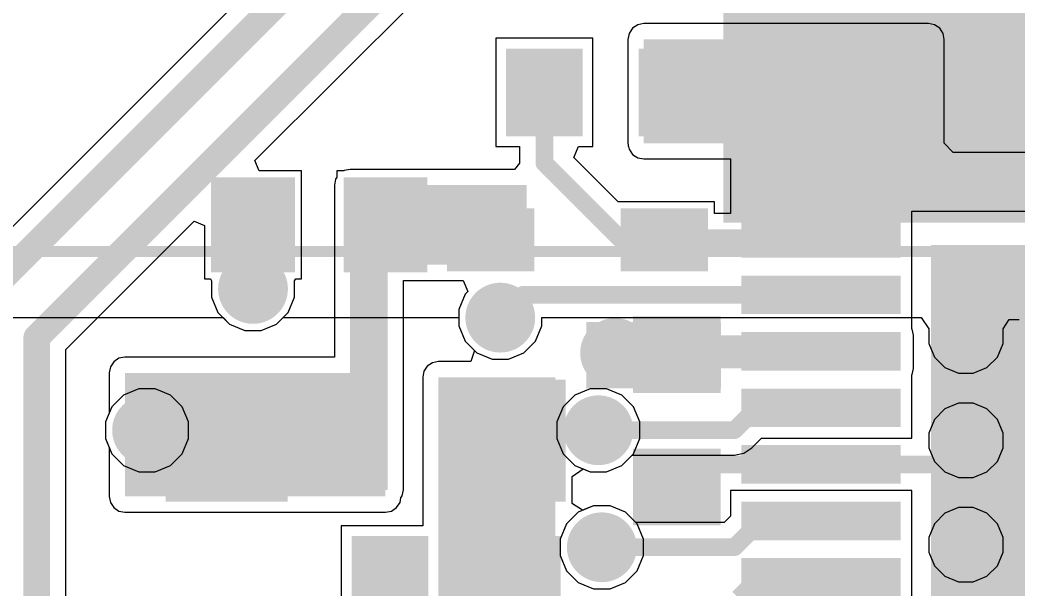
# Model space of a CAD drawing. Header units: millimetres. Extents: x 0 to 214, y 0 to 214.
# Drawn here: x 2.3914 to 2.8435, y 0.2241 to 0.4818 of the extents above; entities that cross this region are included whole.
import ezdxf

# ---------------------------------------------------------------- set-up
doc = ezdxf.new("R2010")
doc.units = ezdxf.units.MM
doc.header["$MEASUREMENT"] = 0
for name, color, linetype in [('BottomLayer', 5, 'Continuous'), ('BottomPaste', 16, 'Continuous'), ('BottomSolder', 6, 'Continuous'), ('TopLayer', 1, 'Continuous'), ('TopOverlay', 2, 'Continuous'), ('TopSolder', 216, 'Continuous'), ('ViaHoleLayer', 16, 'Continuous')]:
    doc.layers.add(name, color=color, linetype=linetype)

# ---------------------------------------------------------------- blocks, each defined once
blk = doc.blocks.new('HTSSOP_28_EP_B_26')
at = {"layer": 'BottomLayer'}
for points in [[(-0.14691, 0.15959), (-0.14691, 0.17309), (-0.07874, 0.17309), (-0.07874, 0.15959)], [(0.07874, 0.15959), (0.07874, 0.17309), (0.14691, 0.17309), (0.14691, 0.15959)], [(-0.14691, 0.134), (-0.14691, 0.1475), (-0.07874, 0.1475), (-0.07874, 0.134)], [(0.07874, 0.134), (0.07874, 0.1475), (0.14691, 0.1475), (0.14691, 0.134)], [(-0.14691, 0.10841), (-0.14691, 0.12191), (-0.07874, 0.12191), (-0.07874, 0.10841)], [(0.07874, 0.10841), (0.07874, 0.12191), (0.14691, 0.12191), (0.14691, 0.10841)], [(-0.06103, -0.11024), (-0.06103, 0.11024), (0.06102, 0.11024), (0.06102, -0.11024)], [(-0.14691, 0.08282), (-0.14691, 0.09632), (-0.07874, 0.09632), (-0.07874, 0.08282)], [(0.07874, 0.08282), (0.07874, 0.09632), (0.14691, 0.09632), (0.14691, 0.08282)], [(-0.14691, 0.05723), (-0.14691, 0.07073), (-0.07874, 0.07073), (-0.07874, 0.05723)], [(0.07874, 0.05723), (0.07874, 0.07073), (0.14691, 0.07073), (0.14691, 0.05723)], [(-0.14691, 0.03164), (-0.14691, 0.04514), (-0.07874, 0.04514), (-0.07874, 0.03164)], [(0.07874, 0.03164), (0.07874, 0.04514), (0.14691, 0.04514), (0.14691, 0.03164)], [(-0.14691, 0.00605), (-0.14691, 0.01955), (-0.07874, 0.01955), (-0.07874, 0.00605)], [(0.07874, 0.00605), (0.07874, 0.01955), (0.14691, 0.01955), (0.14691, 0.00605)], [(-0.14691, -0.01954), (-0.14691, -0.00604), (-0.07874, -0.00604), (-0.07874, -0.01954)], [(0.07874, -0.01954), (0.07874, -0.00604), (0.14691, -0.00604), (0.14691, -0.01954)], [(-0.14691, -0.04514), (-0.14691, -0.03164), (-0.07874, -0.03164), (-0.07874, -0.04514)], [(0.07874, -0.04514), (0.07874, -0.03164), (0.14691, -0.03164), (0.14691, -0.04514)], [(-0.14691, -0.07073), (-0.14691, -0.05723), (-0.07874, -0.05723), (-0.07874, -0.07073)], [(0.07874, -0.07073), (0.07874, -0.05723), (0.14691, -0.05723), (0.14691, -0.07073)], [(-0.14691, -0.09632), (-0.14691, -0.08282), (-0.07874, -0.08282), (-0.07874, -0.09632)], [(0.07874, -0.09632), (0.07874, -0.08282), (0.14691, -0.08282), (0.14691, -0.09632)], [(-0.14691, -0.12191), (-0.14691, -0.10841), (-0.07874, -0.10841), (-0.07874, -0.12191)], [(0.07874, -0.12191), (0.07874, -0.10841), (0.14691, -0.10841), (0.14691, -0.12191)], [(-0.14691, -0.1475), (-0.14691, -0.134), (-0.07874, -0.134), (-0.07874, -0.1475)], [(0.07874, -0.1475), (0.07874, -0.134), (0.14691, -0.134), (0.14691, -0.1475)], [(-0.14691, -0.17309), (-0.14691, -0.15959), (-0.07874, -0.15959), (-0.07874, -0.17309)], [(0.07874, -0.17309), (0.07874, -0.15959), (0.14691, -0.15959), (0.14691, -0.17309)]]:
    blk.add_hatch(color=5, dxfattribs=at).paths.add_polyline_path(points)
h = blk.add_hatch(color=5, dxfattribs=at)
edge = h.paths.add_edge_path()
edge.add_arc((-0.04725, 0.07087), 0.00984, 0, 360)
h = blk.add_hatch(color=5, dxfattribs=at)
edge = h.paths.add_edge_path()
edge.add_arc((-0.00001, 0.07), 0.00984, 0, 360)
h = blk.add_hatch(color=5, dxfattribs=at)
edge = h.paths.add_edge_path()
edge.add_arc((0.04725, 0.07087), 0.00984, 0, 360)
h = blk.add_hatch(color=5, dxfattribs=at)
edge = h.paths.add_edge_path()
edge.add_arc((-0.04725, 0.02362), 0.00984, 0, 360)
h = blk.add_hatch(color=5, dxfattribs=at)
edge = h.paths.add_edge_path()
edge.add_arc((-0.00001, 0.02362), 0.00984, 0, 360)
h = blk.add_hatch(color=5, dxfattribs=at)
edge = h.paths.add_edge_path()
edge.add_arc((0.04725, 0.02362), 0.00984, 0, 360)
h = blk.add_hatch(color=5, dxfattribs=at)
edge = h.paths.add_edge_path()
edge.add_arc((-0.04725, -0.02362), 0.00984, 0, 360)
h = blk.add_hatch(color=5, dxfattribs=at)
edge = h.paths.add_edge_path()
edge.add_arc((-0.00001, -0.02362), 0.00984, 0, 360)
h = blk.add_hatch(color=5, dxfattribs=at)
edge = h.paths.add_edge_path()
edge.add_arc((0.04725, -0.02362), 0.00984, 0, 360)
h = blk.add_hatch(color=5, dxfattribs=at)
edge = h.paths.add_edge_path()
edge.add_arc((-0.04725, -0.07087), 0.00984, 0, 360)
h = blk.add_hatch(color=5, dxfattribs=at)
edge = h.paths.add_edge_path()
edge.add_arc((-0.00001, -0.07087), 0.00984, 0, 360)
h = blk.add_hatch(color=5, dxfattribs=at)
edge = h.paths.add_edge_path()
edge.add_arc((0.04725, -0.07087), 0.00984, 0, 360)
at = {"layer": 'BottomPaste'}
for points in [[(-0.14691, 0.15959), (-0.14691, 0.17309), (-0.07874, 0.17309), (-0.07874, 0.15959)], [(0.07874, 0.15959), (0.07874, 0.17309), (0.14691, 0.17309), (0.14691, 0.15959)], [(-0.14691, 0.134), (-0.14691, 0.1475), (-0.07874, 0.1475), (-0.07874, 0.134)], [(0.07874, 0.134), (0.07874, 0.1475), (0.14691, 0.1475), (0.14691, 0.134)], [(-0.14691, 0.10841), (-0.14691, 0.12191), (-0.07874, 0.12191), (-0.07874, 0.10841)], [(0.07874, 0.10841), (0.07874, 0.12191), (0.14691, 0.12191), (0.14691, 0.10841)], [(-0.06103, -0.11024), (-0.06103, 0.11024), (0.06102, 0.11024), (0.06102, -0.11024)], [(-0.14691, 0.08282), (-0.14691, 0.09632), (-0.07874, 0.09632), (-0.07874, 0.08282)], [(0.07874, 0.08282), (0.07874, 0.09632), (0.14691, 0.09632), (0.14691, 0.08282)], [(-0.14691, 0.05723), (-0.14691, 0.07073), (-0.07874, 0.07073), (-0.07874, 0.05723)], [(0.07874, 0.05723), (0.07874, 0.07073), (0.14691, 0.07073), (0.14691, 0.05723)], [(-0.14691, 0.03164), (-0.14691, 0.04514), (-0.07874, 0.04514), (-0.07874, 0.03164)], [(0.07874, 0.03164), (0.07874, 0.04514), (0.14691, 0.04514), (0.14691, 0.03164)], [(-0.14691, 0.00605), (-0.14691, 0.01955), (-0.07874, 0.01955), (-0.07874, 0.00605)], [(0.07874, 0.00605), (0.07874, 0.01955), (0.14691, 0.01955), (0.14691, 0.00605)], [(-0.14691, -0.01954), (-0.14691, -0.00604), (-0.07874, -0.00604), (-0.07874, -0.01954)], [(0.07874, -0.01954), (0.07874, -0.00604), (0.14691, -0.00604), (0.14691, -0.01954)], [(-0.14691, -0.04514), (-0.14691, -0.03164), (-0.07874, -0.03164), (-0.07874, -0.04514)], [(0.07874, -0.04514), (0.07874, -0.03164), (0.14691, -0.03164), (0.14691, -0.04514)], [(-0.14691, -0.07073), (-0.14691, -0.05723), (-0.07874, -0.05723), (-0.07874, -0.07073)], [(0.07874, -0.07073), (0.07874, -0.05723), (0.14691, -0.05723), (0.14691, -0.07073)], [(-0.14691, -0.09632), (-0.14691, -0.08282), (-0.07874, -0.08282), (-0.07874, -0.09632)], [(0.07874, -0.09632), (0.07874, -0.08282), (0.14691, -0.08282), (0.14691, -0.09632)], [(-0.14691, -0.12191), (-0.14691, -0.10841), (-0.07874, -0.10841), (-0.07874, -0.12191)], [(0.07874, -0.12191), (0.07874, -0.10841), (0.14691, -0.10841), (0.14691, -0.12191)], [(-0.14691, -0.1475), (-0.14691, -0.134), (-0.07874, -0.134), (-0.07874, -0.1475)], [(0.07874, -0.1475), (0.07874, -0.134), (0.14691, -0.134), (0.14691, -0.1475)], [(-0.14691, -0.17309), (-0.14691, -0.15959), (-0.07874, -0.15959), (-0.07874, -0.17309)], [(0.07874, -0.17309), (0.07874, -0.15959), (0.14691, -0.15959), (0.14691, -0.17309)]]:
    blk.add_hatch(color=16, dxfattribs=at).paths.add_polyline_path(points)
at = {"layer": 'BottomSolder'}
for points in [[(-0.14891, 0.15759), (-0.14891, 0.17509), (-0.07674, 0.17509), (-0.07674, 0.15759)], [(0.07674, 0.15759), (0.07674, 0.17509), (0.14891, 0.17509), (0.14891, 0.15759)], [(-0.14891, 0.132), (-0.14891, 0.1495), (-0.07674, 0.1495), (-0.07674, 0.132)], [(0.07674, 0.132), (0.07674, 0.1495), (0.14891, 0.1495), (0.14891, 0.132)], [(-0.14891, 0.10641), (-0.14891, 0.12391), (-0.07674, 0.12391), (-0.07674, 0.10641)], [(0.07674, 0.10641), (0.07674, 0.12391), (0.14891, 0.12391), (0.14891, 0.10641)], [(-0.063, -0.1122), (-0.063, 0.1122), (0.06299, 0.1122), (0.06299, -0.1122)], [(-0.14891, 0.08082), (-0.14891, 0.09832), (-0.07674, 0.09832), (-0.07674, 0.08082)], [(0.07674, 0.08082), (0.07674, 0.09832), (0.14891, 0.09832), (0.14891, 0.08082)], [(-0.14891, 0.05523), (-0.14891, 0.07273), (-0.07674, 0.07273), (-0.07674, 0.05523)], [(0.07674, 0.05523), (0.07674, 0.07273), (0.14891, 0.07273), (0.14891, 0.05523)], [(-0.14891, 0.02964), (-0.14891, 0.04714), (-0.07674, 0.04714), (-0.07674, 0.02964)], [(0.07674, 0.02964), (0.07674, 0.04714), (0.14891, 0.04714), (0.14891, 0.02964)], [(-0.14891, 0.00405), (-0.14891, 0.02155), (-0.07674, 0.02155), (-0.07674, 0.00405)], [(0.07674, 0.00405), (0.07674, 0.02155), (0.14891, 0.02155), (0.14891, 0.00405)], [(-0.14891, -0.02154), (-0.14891, -0.00404), (-0.07674, -0.00404), (-0.07674, -0.02154)], [(0.07674, -0.02154), (0.07674, -0.00404), (0.14891, -0.00404), (0.14891, -0.02154)], [(-0.14891, -0.04714), (-0.14891, -0.02964), (-0.07674, -0.02964), (-0.07674, -0.04714)], [(0.07674, -0.04714), (0.07674, -0.02964), (0.14891, -0.02964), (0.14891, -0.04714)], [(-0.14891, -0.07273), (-0.14891, -0.05523), (-0.07674, -0.05523), (-0.07674, -0.07273)], [(0.07674, -0.07273), (0.07674, -0.05523), (0.14891, -0.05523), (0.14891, -0.07273)], [(-0.14891, -0.09832), (-0.14891, -0.08082), (-0.07674, -0.08082), (-0.07674, -0.09832)], [(0.07674, -0.09832), (0.07674, -0.08082), (0.14891, -0.08082), (0.14891, -0.09832)], [(-0.14891, -0.12391), (-0.14891, -0.10641), (-0.07674, -0.10641), (-0.07674, -0.12391)], [(0.07674, -0.12391), (0.07674, -0.10641), (0.14891, -0.10641), (0.14891, -0.12391)], [(-0.14891, -0.1495), (-0.14891, -0.132), (-0.07674, -0.132), (-0.07674, -0.1495)], [(0.07674, -0.1495), (0.07674, -0.132), (0.14891, -0.132), (0.14891, -0.1495)], [(-0.14891, -0.17509), (-0.14891, -0.15759), (-0.07674, -0.15759), (-0.07674, -0.17509)], [(0.07674, -0.17509), (0.07674, -0.15759), (0.14891, -0.15759), (0.14891, -0.17509)]]:
    blk.add_hatch(color=6, dxfattribs=at).paths.add_polyline_path(points)
h = blk.add_hatch(color=6, dxfattribs=at)
edge = h.paths.add_edge_path()
edge.add_arc((-0.04725, 0.07087), 0.01384, 0, 360)
h = blk.add_hatch(color=6, dxfattribs=at)
edge = h.paths.add_edge_path()
edge.add_arc((-0.00001, 0.07), 0.01384, 0, 360)
h = blk.add_hatch(color=6, dxfattribs=at)
edge = h.paths.add_edge_path()
edge.add_arc((0.04725, 0.07087), 0.01384, 0, 360)
h = blk.add_hatch(color=6, dxfattribs=at)
edge = h.paths.add_edge_path()
edge.add_arc((-0.04725, 0.02362), 0.01384, 0, 360)
h = blk.add_hatch(color=6, dxfattribs=at)
edge = h.paths.add_edge_path()
edge.add_arc((-0.00001, 0.02362), 0.01384, 0, 360)
h = blk.add_hatch(color=6, dxfattribs=at)
edge = h.paths.add_edge_path()
edge.add_arc((0.04725, 0.02362), 0.01384, 0, 360)
h = blk.add_hatch(color=6, dxfattribs=at)
edge = h.paths.add_edge_path()
edge.add_arc((-0.04725, -0.02362), 0.01384, 0, 360)
h = blk.add_hatch(color=6, dxfattribs=at)
edge = h.paths.add_edge_path()
edge.add_arc((-0.00001, -0.02362), 0.01384, 0, 360)
h = blk.add_hatch(color=6, dxfattribs=at)
edge = h.paths.add_edge_path()
edge.add_arc((0.04725, -0.02362), 0.01384, 0, 360)
h = blk.add_hatch(color=6, dxfattribs=at)
edge = h.paths.add_edge_path()
edge.add_arc((-0.04725, -0.07087), 0.01384, 0, 360)
h = blk.add_hatch(color=6, dxfattribs=at)
edge = h.paths.add_edge_path()
edge.add_arc((-0.00001, -0.07087), 0.01384, 0, 360)
h = blk.add_hatch(color=6, dxfattribs=at)
edge = h.paths.add_edge_path()
edge.add_arc((0.04725, -0.07087), 0.01384, 0, 360)
at = {"layer": 'TopLayer'}
h = blk.add_hatch(color=1, dxfattribs=at)
edge = h.paths.add_edge_path()
edge.add_arc((-0.04725, 0.07087), 0.00984, 0, 360)
h = blk.add_hatch(color=1, dxfattribs=at)
edge = h.paths.add_edge_path()
edge.add_arc((-0.00001, 0.07), 0.00984, 0, 360)
h = blk.add_hatch(color=1, dxfattribs=at)
edge = h.paths.add_edge_path()
edge.add_arc((0.04725, 0.07087), 0.00984, 0, 360)
h = blk.add_hatch(color=1, dxfattribs=at)
edge = h.paths.add_edge_path()
edge.add_arc((-0.04725, 0.02362), 0.00984, 0, 360)
h = blk.add_hatch(color=1, dxfattribs=at)
edge = h.paths.add_edge_path()
edge.add_arc((-0.00001, 0.02362), 0.00984, 0, 360)
h = blk.add_hatch(color=1, dxfattribs=at)
edge = h.paths.add_edge_path()
edge.add_arc((0.04725, 0.02362), 0.00984, 0, 360)
h = blk.add_hatch(color=1, dxfattribs=at)
edge = h.paths.add_edge_path()
edge.add_arc((-0.04725, -0.02362), 0.00984, 0, 360)
h = blk.add_hatch(color=1, dxfattribs=at)
edge = h.paths.add_edge_path()
edge.add_arc((-0.00001, -0.02362), 0.00984, 0, 360)
h = blk.add_hatch(color=1, dxfattribs=at)
edge = h.paths.add_edge_path()
edge.add_arc((0.04725, -0.02362), 0.00984, 0, 360)
h = blk.add_hatch(color=1, dxfattribs=at)
edge = h.paths.add_edge_path()
edge.add_arc((-0.04725, -0.07087), 0.00984, 0, 360)
h = blk.add_hatch(color=1, dxfattribs=at)
edge = h.paths.add_edge_path()
edge.add_arc((-0.00001, -0.07087), 0.00984, 0, 360)
h = blk.add_hatch(color=1, dxfattribs=at)
edge = h.paths.add_edge_path()
edge.add_arc((0.04725, -0.07087), 0.00984, 0, 360)
at = {"layer": 'TopSolder'}
h = blk.add_hatch(color=216, dxfattribs=at)
edge = h.paths.add_edge_path()
edge.add_arc((-0.04725, 0.07087), 0.01384, 0, 360)
h = blk.add_hatch(color=216, dxfattribs=at)
edge = h.paths.add_edge_path()
edge.add_arc((-0.00001, 0.07), 0.01384, 0, 360)
h = blk.add_hatch(color=216, dxfattribs=at)
edge = h.paths.add_edge_path()
edge.add_arc((0.04725, 0.07087), 0.01384, 0, 360)
h = blk.add_hatch(color=216, dxfattribs=at)
edge = h.paths.add_edge_path()
edge.add_arc((-0.04725, 0.02362), 0.01384, 0, 360)
h = blk.add_hatch(color=216, dxfattribs=at)
edge = h.paths.add_edge_path()
edge.add_arc((-0.00001, 0.02362), 0.01384, 0, 360)
h = blk.add_hatch(color=216, dxfattribs=at)
edge = h.paths.add_edge_path()
edge.add_arc((0.04725, 0.02362), 0.01384, 0, 360)
h = blk.add_hatch(color=216, dxfattribs=at)
edge = h.paths.add_edge_path()
edge.add_arc((-0.04725, -0.02362), 0.01384, 0, 360)
h = blk.add_hatch(color=216, dxfattribs=at)
edge = h.paths.add_edge_path()
edge.add_arc((-0.00001, -0.02362), 0.01384, 0, 360)
h = blk.add_hatch(color=216, dxfattribs=at)
edge = h.paths.add_edge_path()
edge.add_arc((0.04725, -0.02362), 0.01384, 0, 360)
h = blk.add_hatch(color=216, dxfattribs=at)
edge = h.paths.add_edge_path()
edge.add_arc((-0.04725, -0.07087), 0.01384, 0, 360)
h = blk.add_hatch(color=216, dxfattribs=at)
edge = h.paths.add_edge_path()
edge.add_arc((-0.00001, -0.07087), 0.01384, 0, 360)
h = blk.add_hatch(color=216, dxfattribs=at)
edge = h.paths.add_edge_path()
edge.add_arc((0.04725, -0.07087), 0.01384, 0, 360)
at = {"layer": 'ViaHoleLayer'}
h = blk.add_hatch(color=16, dxfattribs=at)
edge = h.paths.add_edge_path()
edge.add_arc((-0.04725, 0.07087), 0.00591, 0, 360)
h = blk.add_hatch(color=16, dxfattribs=at)
edge = h.paths.add_edge_path()
edge.add_arc((-0.00001, 0.07), 0.00591, 0, 360)
h = blk.add_hatch(color=16, dxfattribs=at)
edge = h.paths.add_edge_path()
edge.add_arc((0.04725, 0.07087), 0.00591, 0, 360)
h = blk.add_hatch(color=16, dxfattribs=at)
edge = h.paths.add_edge_path()
edge.add_arc((-0.04725, 0.02362), 0.00591, 0, 360)
h = blk.add_hatch(color=16, dxfattribs=at)
edge = h.paths.add_edge_path()
edge.add_arc((-0.00001, 0.02362), 0.00591, 0, 360)
h = blk.add_hatch(color=16, dxfattribs=at)
edge = h.paths.add_edge_path()
edge.add_arc((0.04725, 0.02362), 0.00591, 0, 360)
h = blk.add_hatch(color=16, dxfattribs=at)
edge = h.paths.add_edge_path()
edge.add_arc((-0.04725, -0.02362), 0.00591, 0, 360)
h = blk.add_hatch(color=16, dxfattribs=at)
edge = h.paths.add_edge_path()
edge.add_arc((-0.00001, -0.02362), 0.00591, 0, 360)
h = blk.add_hatch(color=16, dxfattribs=at)
edge = h.paths.add_edge_path()
edge.add_arc((0.04725, -0.02362), 0.00591, 0, 360)
h = blk.add_hatch(color=16, dxfattribs=at)
edge = h.paths.add_edge_path()
edge.add_arc((-0.04725, -0.07087), 0.00591, 0, 360)
h = blk.add_hatch(color=16, dxfattribs=at)
edge = h.paths.add_edge_path()
edge.add_arc((-0.00001, -0.07087), 0.00591, 0, 360)
h = blk.add_hatch(color=16, dxfattribs=at)
edge = h.paths.add_edge_path()
edge.add_arc((0.04725, -0.07087), 0.00591, 0, 360)
blk = doc.blocks.new('FXL2213_1R0_M_62')
at = {"layer": 'TopOverlay', "const_width": 0.005}
blk.add_lwpolyline([(0.45276, 0.43307), (-0.45276, 0.43307)], dxfattribs=at)
blk = doc.blocks.new('SOD_123F_B_66')
at = {"layer": 'BottomLayer'}
for points in [[(-0.08661, -0.02362), (-0.08661, 0.02362), (-0.03937, 0.02362), (-0.03937, -0.02362)], [(0.03937, -0.02362), (0.03937, 0.02362), (0.08661, 0.02362), (0.08661, -0.02362)], [(0.03937, -0.02362), (0.03937, 0.02362), (0.08661, 0.02362), (0.08661, -0.02362)]]:
    blk.add_hatch(color=5, dxfattribs=at).paths.add_polyline_path(points)
at = {"layer": 'BottomPaste'}
for points in [[(-0.08661, -0.02362), (-0.08661, 0.02362), (-0.03937, 0.02362), (-0.03937, -0.02362)], [(0.03937, -0.02362), (0.03937, 0.02362), (0.08661, 0.02362), (0.08661, -0.02362)], [(0.03937, -0.02362), (0.03937, 0.02362), (0.08661, 0.02362), (0.08661, -0.02362)]]:
    blk.add_hatch(color=16, dxfattribs=at).paths.add_polyline_path(points)
at = {"layer": 'BottomSolder'}
for points in [[(-0.09061, -0.02762), (-0.09061, 0.02762), (-0.03537, 0.02762), (-0.03537, -0.02762)], [(0.03537, -0.02762), (0.03537, 0.02762), (0.09061, 0.02762), (0.09061, -0.02762)], [(0.03537, -0.02762), (0.03537, 0.02762), (0.09061, 0.02762), (0.09061, -0.02762)]]:
    blk.add_hatch(color=6, dxfattribs=at).paths.add_polyline_path(points)
blk = doc.blocks.new('SOD_523F_B_67')
at = {"layer": 'BottomLayer'}
for points in [[(-0.05512, 0.01024), (-0.02362, 0.01024), (-0.02362, -0.01024), (-0.05512, -0.01024)], [(0.02362, 0.01024), (0.05512, 0.01024), (0.05512, -0.01024), (0.02362, -0.01024)]]:
    blk.add_hatch(color=5, dxfattribs=at).paths.add_polyline_path(points)
at = {"layer": 'BottomPaste'}
for points in [[(-0.05512, 0.01024), (-0.02362, 0.01024), (-0.02362, -0.01024), (-0.05512, -0.01024)], [(0.02362, 0.01024), (0.05512, 0.01024), (0.05512, -0.01024), (0.02362, -0.01024)]]:
    blk.add_hatch(color=16, dxfattribs=at).paths.add_polyline_path(points)
at = {"layer": 'BottomSolder'}
for points in [[(-0.05912, 0.01424), (-0.01962, 0.01424), (-0.01962, -0.01424), (-0.05912, -0.01424)], [(0.01962, 0.01424), (0.05912, 0.01424), (0.05912, -0.01424), (0.01962, -0.01424)]]:
    blk.add_hatch(color=6, dxfattribs=at).paths.add_polyline_path(points)
blk = doc.blocks.new('R___0603_B_122')
at = {"layer": 'BottomLayer'}
for points in [[(-0.045, -0.0175), (-0.045, 0.0175), (-0.015, 0.0175), (-0.015, -0.0175)], [(0.015, -0.0175), (0.015, 0.0175), (0.045, 0.0175), (0.045, -0.0175)]]:
    blk.add_hatch(color=5, dxfattribs=at).paths.add_polyline_path(points)
at = {"layer": 'BottomPaste'}
for points in [[(-0.045, -0.0175), (-0.045, 0.0175), (-0.015, 0.0175), (-0.015, -0.0175)], [(0.015, -0.0175), (0.015, 0.0175), (0.045, 0.0175), (0.045, -0.0175)]]:
    blk.add_hatch(color=16, dxfattribs=at).paths.add_polyline_path(points)
at = {"layer": 'BottomSolder'}
for points in [[(-0.049, -0.0215), (-0.049, 0.0215), (-0.011, 0.0215), (-0.011, -0.0215)], [(0.011, -0.0215), (0.011, 0.0215), (0.049, 0.0215), (0.049, -0.0215)]]:
    blk.add_hatch(color=6, dxfattribs=at).paths.add_polyline_path(points)
blk = doc.blocks.new('CAP_0603_B_216')
at = {"layer": 'BottomLayer'}
for points in [[(-0.045, -0.0175), (-0.045, 0.0175), (-0.015, 0.0175), (-0.015, -0.0175)], [(0.015, -0.0175), (0.015, 0.0175), (0.045, 0.0175), (0.045, -0.0175)]]:
    blk.add_hatch(color=5, dxfattribs=at).paths.add_polyline_path(points)
at = {"layer": 'BottomPaste'}
for points in [[(-0.045, -0.0175), (-0.045, 0.0175), (-0.015, 0.0175), (-0.015, -0.0175)], [(0.015, -0.0175), (0.015, 0.0175), (0.045, 0.0175), (0.045, -0.0175)]]:
    blk.add_hatch(color=16, dxfattribs=at).paths.add_polyline_path(points)
at = {"layer": 'BottomSolder'}
for points in [[(-0.04736, -0.01986), (-0.04736, 0.01986), (-0.01264, 0.01986), (-0.01264, -0.01986)], [(0.01264, -0.01986), (0.01264, 0.01986), (0.04736, 0.01986), (0.04736, -0.01986)]]:
    blk.add_hatch(color=6, dxfattribs=at).paths.add_polyline_path(points)
blk = doc.blocks.new('CAP_0603_B_219')
at = {"layer": 'BottomLayer'}
for points in [[(-0.045, -0.0175), (-0.045, 0.0175), (-0.015, 0.0175), (-0.015, -0.0175)], [(0.015, -0.0175), (0.015, 0.0175), (0.045, 0.0175), (0.045, -0.0175)]]:
    blk.add_hatch(color=5, dxfattribs=at).paths.add_polyline_path(points)
at = {"layer": 'BottomPaste'}
for points in [[(-0.045, -0.0175), (-0.045, 0.0175), (-0.015, 0.0175), (-0.015, -0.0175)], [(0.015, -0.0175), (0.015, 0.0175), (0.045, 0.0175), (0.045, -0.0175)]]:
    blk.add_hatch(color=16, dxfattribs=at).paths.add_polyline_path(points)
at = {"layer": 'BottomSolder'}
for points in [[(-0.04736, -0.01986), (-0.04736, 0.01986), (-0.01264, 0.01986), (-0.01264, -0.01986)], [(0.01264, -0.01986), (0.01264, 0.01986), (0.04736, 0.01986), (0.04736, -0.01986)]]:
    blk.add_hatch(color=6, dxfattribs=at).paths.add_polyline_path(points)
blk = doc.blocks.new('CAP_0603_B_220')
at = {"layer": 'BottomLayer'}
for points in [[(-0.045, -0.0175), (-0.045, 0.0175), (-0.015, 0.0175), (-0.015, -0.0175)], [(0.015, -0.0175), (0.015, 0.0175), (0.045, 0.0175), (0.045, -0.0175)]]:
    blk.add_hatch(color=5, dxfattribs=at).paths.add_polyline_path(points)
at = {"layer": 'BottomPaste'}
for points in [[(-0.045, -0.0175), (-0.045, 0.0175), (-0.015, 0.0175), (-0.015, -0.0175)], [(0.015, -0.0175), (0.015, 0.0175), (0.045, 0.0175), (0.045, -0.0175)]]:
    blk.add_hatch(color=16, dxfattribs=at).paths.add_polyline_path(points)
at = {"layer": 'BottomSolder'}
for points in [[(-0.04736, -0.01986), (-0.04736, 0.01986), (-0.01264, 0.01986), (-0.01264, -0.01986)], [(0.01264, -0.01986), (0.01264, 0.01986), (0.04736, 0.01986), (0.04736, -0.01986)]]:
    blk.add_hatch(color=6, dxfattribs=at).paths.add_polyline_path(points)

msp = doc.modelspace()

# ---------------------------------------------------------------- hatches: boundary and pattern name
at = {"layer": 'BottomLayer'}
for points in [[(2.674, 0.426), (2.803, 0.426), (2.803, 0.473), (2.674, 0.473)], [(2.541, 0.269), (2.558, 0.269), (2.558, 0.407), (2.541, 0.407)], [(2.541, 0.371), (2.621, 0.371), (2.621, 0.407), (2.541, 0.407)], [(2.648, 0.315), (2.709, 0.315), (2.709, 0.345), (2.648, 0.345)], [(2.676, 0.324), (2.789, 0.324), (2.789, 0.339), (2.676, 0.339)], [(2.439, 0.266), (2.557, 0.266), (2.557, 0.322), (2.439, 0.322)], [(2.581, 0.211), (2.634, 0.211), (2.634, 0.32), (2.581, 0.32)]]:
    msp.add_hatch(color=5, dxfattribs=at).paths.add_polyline_path(points)
h = msp.add_hatch(color=5, dxfattribs=at)
edge = h.paths.add_edge_path()
edge.add_arc((2.723, 0.461), 0.01181, 0, 360)
h = msp.add_hatch(color=5, dxfattribs=at)
edge = h.paths.add_edge_path()
edge.add_arc((2.757, 0.461), 0.01181, 0, 360)
h = msp.add_hatch(color=5, dxfattribs=at)
edge = h.paths.add_edge_path()
edge.add_arc((2.791, 0.461), 0.01181, 0, 360)
h = msp.add_hatch(color=5, dxfattribs=at)
edge = h.paths.add_edge_path()
edge.add_arc((2.497, 0.36), 0.01181, 0, 360)
h = msp.add_hatch(color=5, dxfattribs=at)
edge = h.paths.add_edge_path()
edge.add_arc((2.609, 0.347), 0.01181, 0, 360)
h = msp.add_hatch(color=5, dxfattribs=at)
edge = h.paths.add_edge_path()
edge.add_arc((2.661, 0.331), 0.01181, 0, 360)
h = msp.add_hatch(color=5, dxfattribs=at)
edge = h.paths.add_edge_path()
edge.add_arc((2.449, 0.296), 0.01181, 0, 360)
h = msp.add_hatch(color=5, dxfattribs=at)
edge = h.paths.add_edge_path()
edge.add_arc((2.65343, 0.296), 0.01181, 0, 360)
h = msp.add_hatch(color=5, dxfattribs=at)
edge = h.paths.add_edge_path()
edge.add_arc((2.655, 0.243), 0.01181, 0, 360)
at = {"layer": 'BottomSolder'}
h = msp.add_hatch(color=6, dxfattribs=at)
edge = h.paths.add_edge_path()
edge.add_arc((2.723, 0.461), 0.01581, 0, 360)
h = msp.add_hatch(color=6, dxfattribs=at)
edge = h.paths.add_edge_path()
edge.add_arc((2.757, 0.461), 0.01581, 0, 360)
h = msp.add_hatch(color=6, dxfattribs=at)
edge = h.paths.add_edge_path()
edge.add_arc((2.791, 0.461), 0.01581, 0, 360)
h = msp.add_hatch(color=6, dxfattribs=at)
edge = h.paths.add_edge_path()
edge.add_arc((2.497, 0.36), 0.01581, 0, 360)
h = msp.add_hatch(color=6, dxfattribs=at)
edge = h.paths.add_edge_path()
edge.add_arc((2.609, 0.347), 0.01581, 0, 360)
h = msp.add_hatch(color=6, dxfattribs=at)
edge = h.paths.add_edge_path()
edge.add_arc((2.661, 0.331), 0.01581, 0, 360)
h = msp.add_hatch(color=6, dxfattribs=at)
edge = h.paths.add_edge_path()
edge.add_arc((2.449, 0.296), 0.01581, 0, 360)
h = msp.add_hatch(color=6, dxfattribs=at)
edge = h.paths.add_edge_path()
edge.add_arc((2.65343, 0.296), 0.01581, 0, 360)
h = msp.add_hatch(color=6, dxfattribs=at)
edge = h.paths.add_edge_path()
edge.add_arc((2.655, 0.243), 0.01581, 0, 360)
at = {"layer": 'TopLayer'}
msp.add_hatch(color=1, dxfattribs=at).paths.add_polyline_path([(2.71, 0.39), (3.1, 0.39), (3.1, 1.24), (2.71, 1.24)])
h = msp.add_hatch(color=1, dxfattribs=at)
edge = h.paths.add_edge_path()
edge.add_arc((2.723, 0.461), 0.01181, 0, 360)
h = msp.add_hatch(color=1, dxfattribs=at)
edge = h.paths.add_edge_path()
edge.add_arc((2.757, 0.461), 0.01181, 0, 360)
h = msp.add_hatch(color=1, dxfattribs=at)
edge = h.paths.add_edge_path()
edge.add_arc((2.791, 0.461), 0.01181, 0, 360)
h = msp.add_hatch(color=1, dxfattribs=at)
edge = h.paths.add_edge_path()
edge.add_arc((2.497, 0.36), 0.01181, 0, 360)
h = msp.add_hatch(color=1, dxfattribs=at)
edge = h.paths.add_edge_path()
edge.add_arc((2.609, 0.347), 0.01181, 0, 360)
h = msp.add_hatch(color=1, dxfattribs=at)
edge = h.paths.add_edge_path()
edge.add_arc((2.661, 0.331), 0.01181, 0, 360)
h = msp.add_hatch(color=1, dxfattribs=at)
edge = h.paths.add_edge_path()
edge.add_arc((2.449, 0.296), 0.01181, 0, 360)
h = msp.add_hatch(color=1, dxfattribs=at)
edge = h.paths.add_edge_path()
edge.add_arc((2.65343, 0.296), 0.01181, 0, 360)
h = msp.add_hatch(color=1, dxfattribs=at)
edge = h.paths.add_edge_path()
edge.add_arc((2.655, 0.243), 0.01181, 0, 360)
at = {"layer": 'TopSolder'}
h = msp.add_hatch(color=216, dxfattribs=at)
edge = h.paths.add_edge_path()
edge.add_arc((2.723, 0.461), 0.01581, 0, 360)
h = msp.add_hatch(color=216, dxfattribs=at)
edge = h.paths.add_edge_path()
edge.add_arc((2.757, 0.461), 0.01581, 0, 360)
h = msp.add_hatch(color=216, dxfattribs=at)
edge = h.paths.add_edge_path()
edge.add_arc((2.791, 0.461), 0.01581, 0, 360)
h = msp.add_hatch(color=216, dxfattribs=at)
edge = h.paths.add_edge_path()
edge.add_arc((2.497, 0.36), 0.01581, 0, 360)
h = msp.add_hatch(color=216, dxfattribs=at)
edge = h.paths.add_edge_path()
edge.add_arc((2.609, 0.347), 0.01581, 0, 360)
h = msp.add_hatch(color=216, dxfattribs=at)
edge = h.paths.add_edge_path()
edge.add_arc((2.661, 0.331), 0.01581, 0, 360)
h = msp.add_hatch(color=216, dxfattribs=at)
edge = h.paths.add_edge_path()
edge.add_arc((2.449, 0.296), 0.01581, 0, 360)
h = msp.add_hatch(color=216, dxfattribs=at)
edge = h.paths.add_edge_path()
edge.add_arc((2.65343, 0.296), 0.01581, 0, 360)
h = msp.add_hatch(color=216, dxfattribs=at)
edge = h.paths.add_edge_path()
edge.add_arc((2.655, 0.243), 0.01581, 0, 360)
at = {"layer": 'ViaHoleLayer'}
h = msp.add_hatch(color=16, dxfattribs=at)
edge = h.paths.add_edge_path()
edge.add_arc((2.723, 0.461), 0.00591, 0, 360)
h = msp.add_hatch(color=16, dxfattribs=at)
edge = h.paths.add_edge_path()
edge.add_arc((2.757, 0.461), 0.00591, 0, 360)
h = msp.add_hatch(color=16, dxfattribs=at)
edge = h.paths.add_edge_path()
edge.add_arc((2.791, 0.461), 0.00591, 0, 360)
h = msp.add_hatch(color=16, dxfattribs=at)
edge = h.paths.add_edge_path()
edge.add_arc((2.497, 0.36), 0.00591, 0, 360)
h = msp.add_hatch(color=16, dxfattribs=at)
edge = h.paths.add_edge_path()
edge.add_arc((2.609, 0.347), 0.00591, 0, 360)
h = msp.add_hatch(color=16, dxfattribs=at)
edge = h.paths.add_edge_path()
edge.add_arc((2.661, 0.331), 0.00591, 0, 360)
h = msp.add_hatch(color=16, dxfattribs=at)
edge = h.paths.add_edge_path()
edge.add_arc((2.449, 0.296), 0.00591, 0, 360)
h = msp.add_hatch(color=16, dxfattribs=at)
edge = h.paths.add_edge_path()
edge.add_arc((2.65343, 0.296), 0.00591, 0, 360)
h = msp.add_hatch(color=16, dxfattribs=at)
edge = h.paths.add_edge_path()
edge.add_arc((2.655, 0.243), 0.00591, 0, 360)

# ---------------------------------------------------------------- linework, layer by layer
at = {"layer": 'BottomLayer'}
for p, q in [((2.59175, 0.59192), (2.35963, 0.3598)), ((2.49786, 0.41812), (2.64437, 0.56463)), ((2.67127, 0.47959), (2.66895, 0.47805)), ((2.674, 0.48014), (2.67127, 0.47959)), ((2.803, 0.48014), (2.674, 0.48014)), ((2.80573, 0.47959), (2.803, 0.48014)), ((2.80805, 0.47805), (2.80573, 0.47959)), ((2.66741, 0.47573), (2.66686, 0.473)), ((2.66895, 0.47805), (2.66741, 0.47573)), ((2.80959, 0.47573), (2.80805, 0.47805)), ((2.81014, 0.473), (2.80959, 0.47573)), ((2.651, 0.4735), (2.607, 0.4735)), ((2.607, 0.4735), (2.607, 0.4245)), ((2.651, 0.4245), (2.651, 0.4735)), ((2.66686, 0.473), (2.66686, 0.426)), ((2.81014, 0.426), (2.81014, 0.473)), ((2.66686, 0.426), (2.667, 0.42531)), ((2.667, 0.42531), (2.667, 0.4245)), ((2.81414, 0.42176), (2.81014, 0.426)), ((2.607, 0.4245), (2.61778, 0.4245)), ((2.61778, 0.4245), (2.61778, 0.417)), ((2.64236, 0.4195), (2.64443, 0.4245)), ((2.64443, 0.4245), (2.651, 0.4245)), ((2.667, 0.4245), (2.66716, 0.4245)), ((2.66716, 0.4245), (2.66741, 0.42327)), ((2.66741, 0.42327), (2.66895, 0.42095)), ((2.66895, 0.42095), (2.67127, 0.41941)), ((2.86702, 0.42176), (2.81414, 0.42176)), ((2.49978, 0.4135), (2.49786, 0.41812)), ((2.61778, 0.417), (2.61543, 0.41414)), ((2.61778, 0.417), (2.61778, 0.417)), ((2.66237, 0.39949), (2.64236, 0.4195)), ((2.67127, 0.41941), (2.674, 0.41886)), ((2.674, 0.41886), (2.71327, 0.41886)), ((2.71327, 0.41886), (2.71327, 0.39413)), ((2.519, 0.4135), (2.49978, 0.4135)), ((2.519, 0.3645), (2.519, 0.4135)), ((2.53813, 0.4135), (2.535, 0.4135)), ((2.535, 0.4135), (2.535, 0.41062)), ((2.53827, 0.41359), (2.53813, 0.4135)), ((2.541, 0.41414), (2.53827, 0.41359)), ((2.61543, 0.41414), (2.541, 0.41414)), ((2.53441, 0.40973), (2.53386, 0.407)), ((2.53386, 0.407), (2.53386, 0.371)), ((2.535, 0.41062), (2.53441, 0.40973)), ((2.70611, 0.39949), (2.66237, 0.39949)), ((2.70611, 0.39413), (2.70611, 0.39949)), ((2.71327, 0.39413), (2.70611, 0.39413)), ((2.79543, 0.36917), (2.79543, 0.39525)), ((2.79543, 0.39525), (2.87251, 0.39525)), ((2.41225, 0.33251), (2.47038, 0.39064)), ((2.47038, 0.39064), (2.475, 0.38872)), ((2.475, 0.38872), (2.475, 0.3645)), ((2.53386, 0.371), (2.53386, 0.32914)), ((2.79543, 0.34197), (2.79543, 0.36917)), ((2.475, 0.3645), (2.47768, 0.3645)), ((2.47768, 0.3645), (2.47819, 0.36374)), ((2.47819, 0.36374), (2.47819, 0.35626)), ((2.51581, 0.36374), (2.51632, 0.3645)), ((2.51581, 0.35626), (2.51581, 0.36374)), ((2.51632, 0.3645), (2.519, 0.3645)), ((2.56514, 0.269), (2.56514, 0.36386)), ((2.56514, 0.36386), (2.59219, 0.36386)), ((2.59219, 0.36386), (2.59426, 0.35886)), ((2.59305, 0.35766), (2.59019, 0.35074)), ((2.59426, 0.35886), (2.59305, 0.35766)), ((2.47819, 0.35626), (2.48105, 0.34934)), ((2.51295, 0.34934), (2.51581, 0.35626)), ((2.48105, 0.34934), (2.48634, 0.34405)), ((2.50766, 0.34405), (2.51295, 0.34934)), ((2.59019, 0.35074), (2.59019, 0.34326)), ((2.48634, 0.34405), (2.49326, 0.34119)), ((2.50074, 0.34119), (2.50766, 0.34405)), ((2.49326, 0.34119), (2.50074, 0.34119)), ((2.59019, 0.34326), (2.59305, 0.33634)), ((2.79559, 0.34173), (2.79543, 0.34197)), ((2.79614, 0.339), (2.79559, 0.34173)), ((2.59305, 0.33634), (2.59726, 0.33214)), ((2.79614, 0.324), (2.79614, 0.339)), ((2.41225, 0.14949), (2.41225, 0.33251)), ((2.59726, 0.33214), (2.59573, 0.32714)), ((2.43395, 0.32705), (2.43241, 0.32473)), ((2.43627, 0.32859), (2.43395, 0.32705)), ((2.439, 0.32914), (2.43627, 0.32859)), ((2.53386, 0.32914), (2.439, 0.32914)), ((2.57827, 0.32659), (2.57595, 0.32505)), ((2.581, 0.32714), (2.57827, 0.32659)), ((2.59573, 0.32714), (2.581, 0.32714)), ((2.43241, 0.32473), (2.43186, 0.322)), ((2.43186, 0.322), (2.43186, 0.30378)), ((2.57441, 0.32273), (2.57386, 0.32)), ((2.57595, 0.32505), (2.57441, 0.32273)), ((2.79543, 0.32103), (2.79559, 0.32127)), ((2.79543, 0.2924), (2.79543, 0.32103)), ((2.79559, 0.32127), (2.79614, 0.324)), ((2.57386, 0.32), (2.57386, 0.25275)), ((2.43186, 0.30378), (2.43019, 0.29974)), ((2.43019, 0.29974), (2.43019, 0.29226)), ((2.43019, 0.29226), (2.43186, 0.28822)), ((2.72293, 0.28807), (2.72726, 0.2924)), ((2.72726, 0.2924), (2.79543, 0.2924)), ((2.43186, 0.28822), (2.43186, 0.266)), ((2.715, 0.28478), (2.71929, 0.28564)), ((2.71929, 0.28564), (2.72293, 0.28807)), ((2.66409, 0.28005), (2.66882, 0.28478)), ((2.66882, 0.28478), (2.715, 0.28478)), ((2.715, 0.28478), (2.715, 0.28478)), ((2.64162, 0.27512), (2.64662, 0.27846)), ((2.64662, 0.27846), (2.64969, 0.27719)), ((2.64969, 0.27719), (2.65717, 0.27719)), ((2.65717, 0.27719), (2.66409, 0.28005)), ((2.64162, 0.26282), (2.64162, 0.27512)), ((2.56459, 0.26627), (2.56514, 0.269)), ((2.79543, 0.26871), (2.71327, 0.26871)), ((2.71327, 0.26871), (2.71327, 0.25713)), ((2.79543, 0.24121), (2.79543, 0.26871)), ((2.43186, 0.266), (2.43241, 0.26327)), ((2.43241, 0.26327), (2.43395, 0.26095)), ((2.56205, 0.26095), (2.56359, 0.26327)), ((2.56359, 0.26327), (2.56402, 0.26541)), ((2.56402, 0.26541), (2.56459, 0.26627)), ((2.6417, 0.26271), (2.64162, 0.26282)), ((2.64625, 0.25974), (2.6417, 0.26271)), ((2.43395, 0.26095), (2.43627, 0.25941)), ((2.43627, 0.25941), (2.439, 0.25886)), ((2.439, 0.25886), (2.557, 0.25886)), ((2.557, 0.25886), (2.55973, 0.25941)), ((2.55973, 0.25941), (2.56205, 0.26095)), ((2.65126, 0.26181), (2.64625, 0.25974)), ((2.65874, 0.26181), (2.65126, 0.26181)), ((2.66566, 0.25895), (2.65874, 0.26181)), ((2.67039, 0.25422), (2.66566, 0.25895)), ((2.71035, 0.25422), (2.67039, 0.25422)), ((2.71327, 0.25713), (2.71035, 0.25422)), ((2.57386, 0.25275), (2.537, 0.25275)), ((2.537, 0.25275), (2.537, 0.20375)), ((2.79543, 0.21562), (2.79543, 0.24121))]:
    msp.add_line(p, q, dxfattribs=at)
for points, const_width in [([(2.369, 0.35043), (2.605, 0.58643)], 0.012), ([(2.399, 0.338), (2.635, 0.574)], 0.012), ([(2.629, 0.417), (2.629, 0.449)], 0.008), ([(2.629, 0.417), (2.66308, 0.38292)], 0.008), ([(2.75435, 0.40851), (2.87251, 0.40851)], 0.012), ([(2.497, 0.36), (2.497, 0.389)], 0.022), ([(2.66308, 0.38292), (2.68336, 0.38292)], 0.008), ([(2.68336, 0.38292), (2.75435, 0.38292)], 0.008), ([(2.609, 0.347), (2.61933, 0.35733)], 0.008), ([(2.61933, 0.35733), (2.75435, 0.35733)], 0.008), ([(2.399, 0.144), (2.399, 0.338)], 0.012), ([(2.715, 0.296), (2.72515, 0.30615)], 0.008), ([(2.72515, 0.30615), (2.75435, 0.30615)], 0.008), ([(2.65343, 0.296), (2.715, 0.296)], 0.008), ([(2.689, 0.27025), (2.6993, 0.28055)], 0.008), ([(2.6993, 0.28055), (2.75435, 0.28055)], 0.008), ([(2.75435, 0.28055), (2.85439, 0.28055)], 0.008), ([(2.715, 0.243), (2.72696, 0.25496)], 0.008), ([(2.72696, 0.25496), (2.75435, 0.25496)], 0.008), ([(2.655, 0.243), (2.715, 0.243)], 0.008), ([(2.559, 0.197), (2.559, 0.22825)], 0.008), ([(2.717, 0.22), (2.72637, 0.22937)], 0.008), ([(2.72637, 0.22937), (2.75435, 0.22937)], 0.008)]:
    msp.add_lwpolyline(points, dxfattribs=dict(at, const_width=const_width))
for points, const_width in [([(2.627, 0.449, 1), (2.631, 0.449, 1)], 0.004), ([(2.627, 0.417, 1), (2.631, 0.417, 1)], 0.004), ([(2.627, 0.417, 1), (2.631, 0.417, 1)], 0.004), ([(2.75135, 0.40851, 1), (2.75735, 0.40851, 1)], 0.006), ([(2.4915, 0.389, 1), (2.5025, 0.389, 1)], 0.011), ([(2.66108, 0.38292, 1), (2.66508, 0.38292, 1)], 0.004), ([(2.66108, 0.38292, 1), (2.66508, 0.38292, 1)], 0.004), ([(2.68136, 0.38292, 1), (2.68536, 0.38292, 1)], 0.004), ([(2.68136, 0.38292, 1), (2.68536, 0.38292, 1)], 0.004), ([(2.75235, 0.38292, 1), (2.75635, 0.38292, 1)], 0.004), ([(2.4915, 0.36, 1), (2.5025, 0.36, 1)], 0.011), ([(2.61733, 0.35733, 1), (2.62133, 0.35733, 1)], 0.004), ([(2.61733, 0.35733, 1), (2.62133, 0.35733, 1)], 0.004), ([(2.75235, 0.35733, 1), (2.75635, 0.35733, 1)], 0.004), ([(2.607, 0.347, 1), (2.611, 0.347, 1)], 0.004), ([(2.396, 0.338, 1), (2.402, 0.338, 1)], 0.006), ([(2.396, 0.338, 1), (2.402, 0.338, 1)], 0.006), ([(2.72315, 0.30615, 1), (2.72715, 0.30615, 1)], 0.004), ([(2.72315, 0.30615, 1), (2.72715, 0.30615, 1)], 0.004), ([(2.75235, 0.30615, 1), (2.75635, 0.30615, 1)], 0.004), ([(2.65143, 0.296, 1), (2.65543, 0.296, 1)], 0.004), ([(2.713, 0.296, 1), (2.717, 0.296, 1)], 0.004), ([(2.713, 0.296, 1), (2.717, 0.296, 1)], 0.004), ([(2.6973, 0.28055, 1), (2.7013, 0.28055, 1)], 0.004), ([(2.6973, 0.28055, 1), (2.7013, 0.28055, 1)], 0.004), ([(2.75235, 0.28055, 1), (2.75635, 0.28055, 1)], 0.004), ([(2.75235, 0.28055, 1), (2.75635, 0.28055, 1)], 0.004), ([(2.687, 0.27025, 1), (2.691, 0.27025, 1)], 0.004), ([(2.72496, 0.25496, 1), (2.72896, 0.25496, 1)], 0.004), ([(2.72496, 0.25496, 1), (2.72896, 0.25496, 1)], 0.004), ([(2.75235, 0.25496, 1), (2.75635, 0.25496, 1)], 0.004), ([(2.653, 0.243, 1), (2.657, 0.243, 1)], 0.004), ([(2.713, 0.243, 1), (2.717, 0.243, 1)], 0.004), ([(2.713, 0.243, 1), (2.717, 0.243, 1)], 0.004), ([(2.557, 0.22825, 1), (2.561, 0.22825, 1)], 0.004), ([(2.72437, 0.22937, 1), (2.72837, 0.22937, 1)], 0.004), ([(2.72437, 0.22937, 1), (2.72837, 0.22937, 1)], 0.004), ([(2.75235, 0.22937, 1), (2.75635, 0.22937, 1)], 0.004)]:
    msp.add_lwpolyline(points, format="xyb", close=True, dxfattribs=dict(at, const_width=const_width))
at = {"layer": 'TopLayer'}
for p, q in [((2.115, 0.347), (2.4834, 0.347)), ((2.4834, 0.347), (2.48634, 0.34405)), ((2.48634, 0.34405), (2.49326, 0.34119)), ((2.50074, 0.34119), (2.50766, 0.34405)), ((2.50766, 0.34405), (2.5106, 0.347)), ((2.5106, 0.347), (2.59019, 0.347)), ((2.59019, 0.347), (2.59019, 0.34326)), ((2.62781, 0.34326), (2.62781, 0.347)), ((2.62781, 0.347), (2.79973, 0.347)), ((2.79973, 0.347), (2.80309, 0.34198)), ((2.83677, 0.34198), (2.8396, 0.34621)), ((2.8396, 0.34621), (2.84409, 0.34621)), ((2.49326, 0.34119), (2.50074, 0.34119)), ((2.59019, 0.34326), (2.59305, 0.33634)), ((2.62495, 0.33634), (2.62781, 0.34326)), ((2.80309, 0.34198), (2.80309, 0.33528)), ((2.83677, 0.33528), (2.83677, 0.34198)), ((2.59305, 0.33634), (2.59834, 0.33105)), ((2.61966, 0.33105), (2.62495, 0.33634)), ((2.80309, 0.33528), (2.80565, 0.32909)), ((2.83421, 0.32909), (2.83677, 0.33528)), ((2.59834, 0.33105), (2.60526, 0.32819)), ((2.61274, 0.32819), (2.61966, 0.33105)), ((2.60526, 0.32819), (2.61274, 0.32819)), ((2.80565, 0.32909), (2.81039, 0.32435)), ((2.82947, 0.32435), (2.83421, 0.32909)), ((2.81039, 0.32435), (2.81658, 0.32178)), ((2.81658, 0.32178), (2.82328, 0.32178)), ((2.82328, 0.32178), (2.82947, 0.32435)), ((2.44526, 0.31481), (2.43834, 0.31195)), ((2.45274, 0.31481), (2.44526, 0.31481)), ((2.45966, 0.31195), (2.45274, 0.31481)), ((2.64969, 0.31481), (2.64278, 0.31195)), ((2.65717, 0.31481), (2.64969, 0.31481)), ((2.66409, 0.31195), (2.65717, 0.31481)), ((2.43834, 0.31195), (2.43305, 0.30666)), ((2.46495, 0.30666), (2.45966, 0.31195)), ((2.64278, 0.31195), (2.63749, 0.30666)), ((2.66938, 0.30666), (2.66409, 0.31195)), ((2.81658, 0.30822), (2.81039, 0.30566)), ((2.82328, 0.30822), (2.81658, 0.30822)), ((2.82947, 0.30566), (2.82328, 0.30822)), ((2.43305, 0.30666), (2.43019, 0.29974)), ((2.46781, 0.29974), (2.46495, 0.30666)), ((2.63749, 0.30666), (2.63462, 0.29974)), ((2.67224, 0.29974), (2.66938, 0.30666)), ((2.81039, 0.30566), (2.80565, 0.30092)), ((2.83421, 0.30092), (2.82947, 0.30566)), ((2.43019, 0.29974), (2.43019, 0.29226)), ((2.46781, 0.29226), (2.46781, 0.29974)), ((2.63462, 0.29974), (2.63462, 0.29226)), ((2.67224, 0.29226), (2.67224, 0.29974)), ((2.80565, 0.30092), (2.80309, 0.29473)), ((2.83677, 0.29473), (2.83421, 0.30092)), ((2.80309, 0.29473), (2.80309, 0.28803)), ((2.83677, 0.28803), (2.83677, 0.29473)), ((2.43019, 0.29226), (2.43305, 0.28534)), ((2.46495, 0.28534), (2.46781, 0.29226)), ((2.63462, 0.29226), (2.63749, 0.28534)), ((2.66938, 0.28534), (2.67224, 0.29226)), ((2.43305, 0.28534), (2.43834, 0.28005)), ((2.45966, 0.28005), (2.46495, 0.28534)), ((2.63749, 0.28534), (2.64278, 0.28005)), ((2.66409, 0.28005), (2.66938, 0.28534)), ((2.80309, 0.28803), (2.80565, 0.28184)), ((2.83421, 0.28184), (2.83677, 0.28803)), ((2.80565, 0.28184), (2.81039, 0.2771)), ((2.82947, 0.2771), (2.83421, 0.28184)), ((2.43834, 0.28005), (2.44526, 0.27719)), ((2.44526, 0.27719), (2.45274, 0.27719)), ((2.45274, 0.27719), (2.45966, 0.28005)), ((2.64278, 0.28005), (2.64969, 0.27719)), ((2.64969, 0.27719), (2.65717, 0.27719)), ((2.65717, 0.27719), (2.66409, 0.28005)), ((2.81039, 0.2771), (2.81658, 0.27453)), ((2.82328, 0.27453), (2.82947, 0.2771)), ((2.81658, 0.27453), (2.82328, 0.27453)), ((2.64434, 0.25895), (2.63905, 0.25366)), ((2.65126, 0.26181), (2.64434, 0.25895)), ((2.65874, 0.26181), (2.65126, 0.26181)), ((2.66566, 0.25895), (2.65874, 0.26181)), ((2.67095, 0.25366), (2.66566, 0.25895)), ((2.81039, 0.25842), (2.80565, 0.25368)), ((2.81658, 0.26098), (2.81039, 0.25842)), ((2.82328, 0.26098), (2.81658, 0.26098)), ((2.82947, 0.25842), (2.82328, 0.26098)), ((2.83421, 0.25368), (2.82947, 0.25842)), ((2.63905, 0.25366), (2.63619, 0.24674)), ((2.67381, 0.24674), (2.67095, 0.25366)), ((2.80565, 0.25368), (2.80309, 0.24749)), ((2.83677, 0.24749), (2.83421, 0.25368)), ((2.63619, 0.24674), (2.63619, 0.23926)), ((2.67381, 0.23926), (2.67381, 0.24674)), ((2.80309, 0.24749), (2.80309, 0.24079)), ((2.83677, 0.24079), (2.83677, 0.24749)), ((2.80309, 0.24079), (2.80565, 0.2346)), ((2.83421, 0.2346), (2.83677, 0.24079)), ((2.63619, 0.23926), (2.63905, 0.23234)), ((2.67095, 0.23234), (2.67381, 0.23926)), ((2.63905, 0.23234), (2.64434, 0.22705)), ((2.66566, 0.22705), (2.67095, 0.23234)), ((2.80565, 0.2346), (2.81039, 0.22986)), ((2.82947, 0.22986), (2.83421, 0.2346)), ((2.64434, 0.22705), (2.65126, 0.22419)), ((2.65874, 0.22419), (2.66566, 0.22705)), ((2.81039, 0.22986), (2.81658, 0.22729)), ((2.81658, 0.22729), (2.82328, 0.22729)), ((2.82328, 0.22729), (2.82947, 0.22986)), ((2.65126, 0.22419), (2.65874, 0.22419))]:
    msp.add_line(p, q, dxfattribs=at)

# ---------------------------------------------------------------- block references
for name, p, rotation in [('FXL2213_1R0_M_62', (2.615, 0.81), 180), ('CAP_0603_B_219', (2.659, 0.449), 180), ('HTSSOP_28_EP_B_26', (2.86718, 0.26776), 180), ('CAP_0603_B_220', (2.689, 0.30025), 90)]:
    msp.add_blockref(name, p, dxfattribs=dict(rotation=rotation))
for name, p in [('R___0603_B_122', (2.527, 0.389)), ('SOD_523F_B_67', (2.64399, 0.38225)), ('SOD_123F_B_66', (2.54801, 0.29125)), ('CAP_0603_B_216', (2.589, 0.22825))]:
    msp.add_blockref(name, p)

doc.saveas('drawing.dxf')
